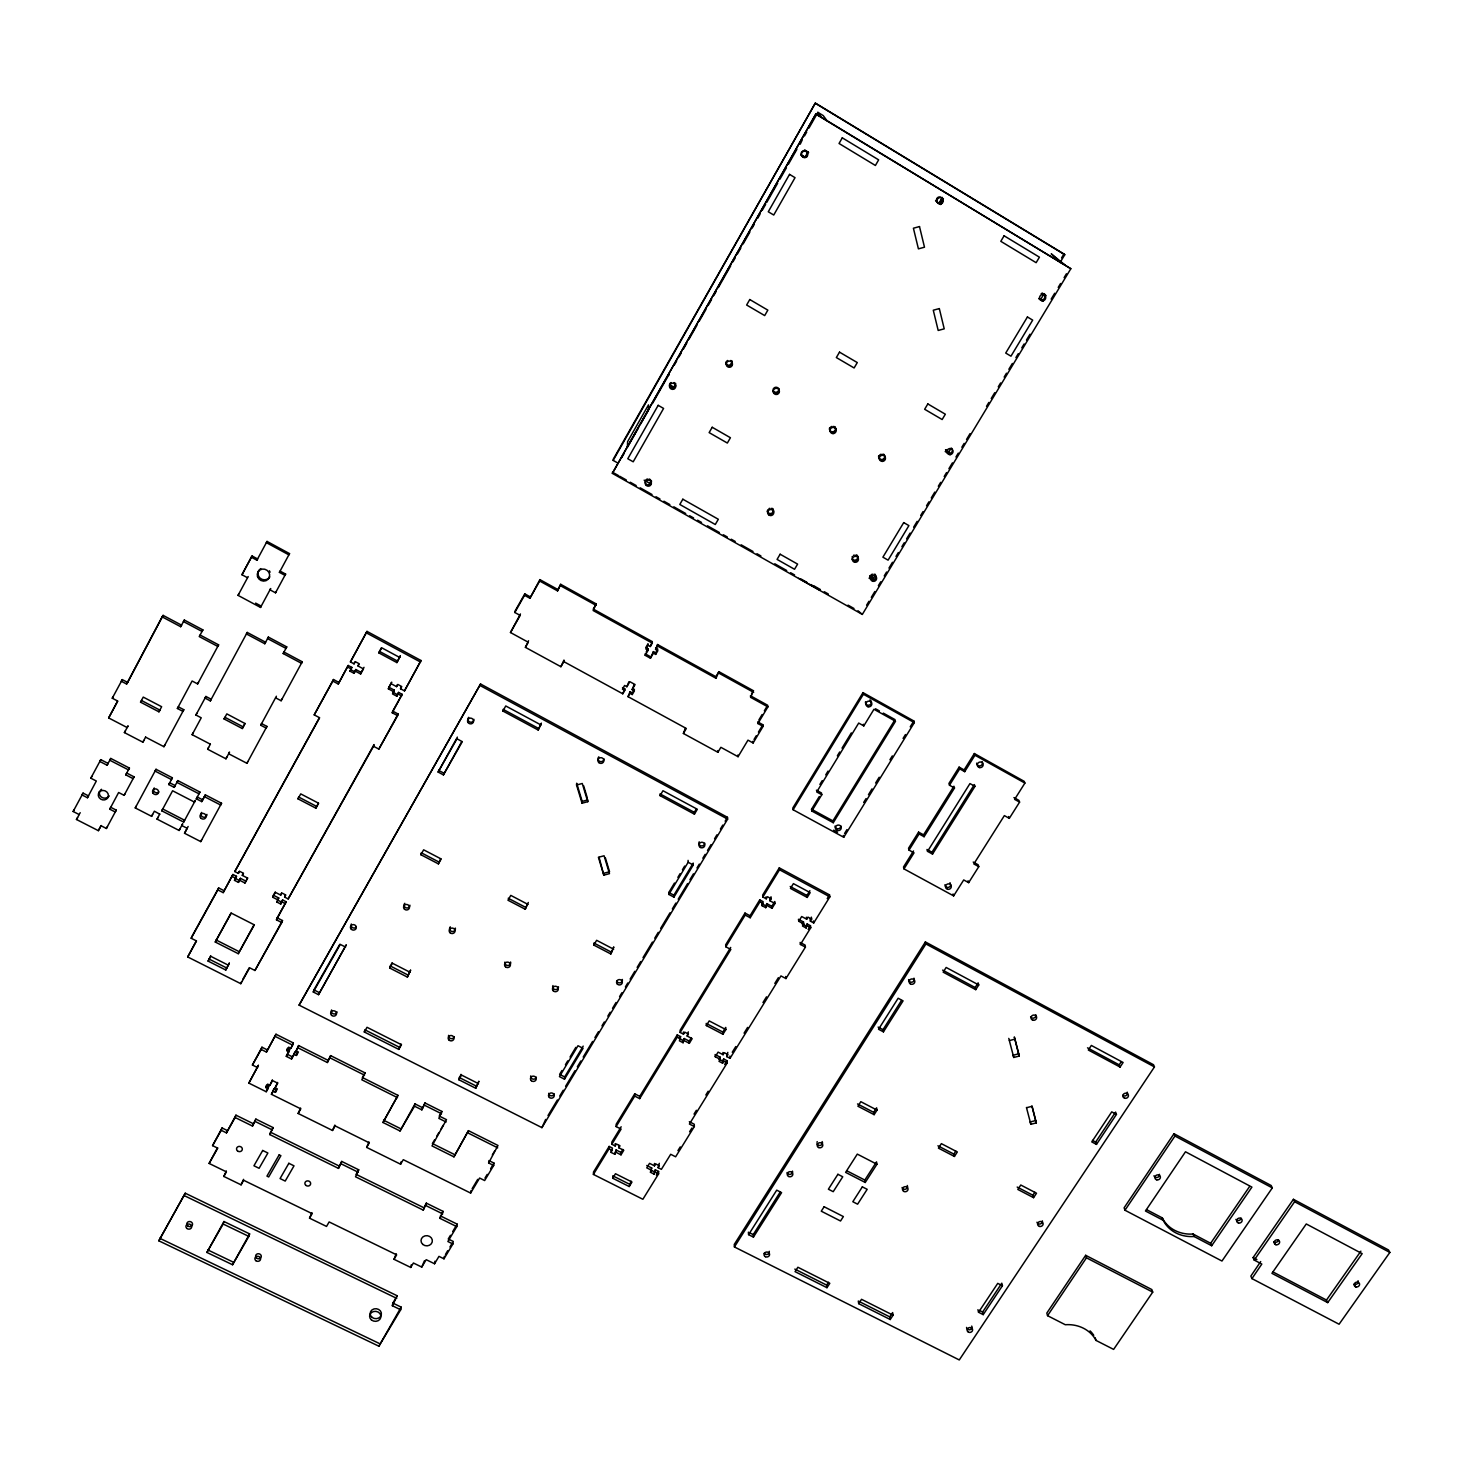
<?xml version="1.0" encoding="UTF-8"?>
<svg xmlns="http://www.w3.org/2000/svg" width="1463" height="1463" viewBox="0 0 1463 1463"><rect width="100%" height="100%" fill="white"/><g stroke="black" fill="none" stroke-linecap="round" stroke-linejoin="round"><path stroke-width="1.5" d="M616.033 1152.314L621.007 1154.837L621.062 1152.46L616.088 1149.955L614.826 1154.289L611.187 1152.442L612.448 1148.108L609.157 1146.425L593.521 1172.009L593.411 1174.423L642.879 1199.276L658.606 1173.838L658.588 1171.442L655.314 1169.778L654.107 1174.131L650.486 1172.302L651.693 1167.949L646.756 1165.462M650.432 656.686L645.183 653.796L645.183 655.333L650.432 658.24L653.394 651.62L655.662 652.882L655.68 654.418L653.394 653.156L653.394 651.62M645.183 655.333L648.127 650.249L648.146 648.731L645.86 647.469L648.036 643.757L648.036 645.274L650.304 646.518L652.279 641.617L593.265 609.065L596.209 603.926L560.676 584.304L557.549 590.887L539.682 581.03L539.902 579.622L557.75 589.461M639.733 1096.354L634.741 1093.812L634.723 1096.098L639.715 1098.64L639.733 1096.354L677.259 1034.89L680.606 1036.627L679.417 1040.833L683.093 1042.735L684.263 1038.529L689.256 1041.107L689.329 1043.302L684.318 1040.705M629.255 1184.097L612.778 1175.813L612.723 1178.227L629.2 1186.53L631.083 1181.116M632.254 694.541L632.29 692.932L630.023 691.706L629.986 693.297L632.254 694.541L634.412 690.847L632.144 689.603L634.137 684.647M621.007 1154.837L623.768 1150.302L618.812 1147.778L618.867 1145.419M614.826 1154.289L616.088 1149.955M621.153 1126.766L611.918 1141.908L611.845 1144.267L615.155 1145.95L615.228 1143.572M611.845 1144.267L621.098 1129.107L616.124 1126.583L616.179 1124.242L634.741 1093.812M763.083 726.38L757.925 723.545L757.706 721.899L762.845 724.734L763.083 726.38L753.116 742.985L747.977 740.15L738.065 756.7L720.875 747.319L717.912 752.293L683.386 733.475L686.33 728.483L628.029 696.662L630.023 691.706M528.564 640.739L525.4 647.359L560.896 666.707L563.968 660.069L563.804 661.623L622.763 693.791L624.738 690.426L622.452 689.183L624.61 685.489L626.877 686.732L628.889 681.776M611.187 1152.442L611.26 1150.064M593.411 1174.423L609.065 1148.802L609.157 1146.425M624.738 690.426L624.774 688.835L622.506 687.592M610.821 953.967L613.729 947.164L610.821 953.967L593.795 945.08L593.905 943.032L610.894 951.901M622.763 693.791L624.774 688.835M603.817 875.148L598.404 857.281L604.091 855.782L609.468 873.649L603.817 875.148L599.099 857.373M612.357 473.354L815.915 113.913L1070.825 268.717L862.329 614.423L612.357 473.354L815.915 113.913M617.167 462.655L613.18 460.406L613.253 459.254L815.348 103.05L1063.948 253.977L1064.771 254.727L1060.072 262.554M587.76 801.687L587.888 799.895L582.183 801.413L582.055 803.205L587.76 801.687L582.274 783.491L576.55 785.009L582.055 803.205M564.499 1079.2L583.06 1048.331L577.995 1045.734L559.451 1076.622L564.499 1079.2L564.663 1076.933L583.188 1046.118M650.304 646.518L652.297 643.135L593.155 610.528L596.209 603.926M576.55 785.009L576.696 783.235L582.183 801.413M541.932 1127.644L727.623 819.115L727.477 817.305L480.559 684.007L299.092 1005.136L541.932 1127.644L545.644 1119.451M528.052 904.445L510.788 895.393L507.972 900.22L525.235 909.236L528.289 902.47M493.671 1165.481L493.964 1163.085L488.953 1160.58L488.642 1162.957L493.671 1165.481L484.655 1180.55L479.626 1178.044L470.629 1193.077L403.276 1159.684L400.606 1164.219L366.646 1147.394L368.95 1141.981M525.235 909.236L527.357 904.061M488.642 1162.957L497.987 1145.474L468.453 1130.661L453.951 1156.849L432.006 1145.913L446.508 1119.67L439.247 1116.031L441.936 1111.459L424.983 1102.956L421.856 1109.85L414.541 1106.193L414.98 1103.888L422.295 1107.546M557.549 590.887L560.676 584.304M538.183 730.019L541.273 723.344L538.183 730.019L502.888 711.018L503.162 709.372L538.402 728.355M470.629 1193.077L470.976 1190.626M456.785 1226.634L457.151 1224.129L440.418 1215.899L440.034 1218.386L456.785 1226.634L447.879 1241.52L452.89 1243.989L443.984 1258.82L438.973 1256.37L434.548 1263.758L426.19 1259.68L421.765 1267.086L413.407 1263.008L410.756 1267.452L394.004 1259.296L396.235 1253.773M475.768 1088.271L478.822 1081.395L475.768 1088.271L458.797 1079.694L460.973 1074.354M453.951 1156.849L468.453 1130.661M452.89 1243.989L453.256 1241.447L448.245 1238.996L450.476 1235.284M443.984 1258.82L444.368 1256.26M434.548 1263.758L434.95 1261.216M440.034 1218.386L443.106 1211.401L426.318 1203.135L423.228 1210.102L355.527 1176.782L358.728 1169.815L341.72 1161.421L338.483 1168.388L269.795 1134.575L270.509 1132.197L339.069 1165.974M421.765 1267.086L424.398 1260.832M530.155 596.813L524.796 593.868L524.54 595.313L529.917 598.257L539.902 579.622M423.228 1210.102L426.318 1203.135M446.124 1122.011L438.845 1118.354L441.936 1111.459M410.756 1267.452L411.213 1264.892M400.697 1309.751L401.155 1307.117L392.834 1303.094L397.204 1295.779L185.252 1193.205L158.827 1240.807L378.88 1346.198L400.697 1309.751L392.358 1305.727L392.834 1303.094M392.358 1305.727L397.204 1295.779M378.88 1346.198L401.155 1307.117M525.4 647.359L528.308 642.257L510.477 632.528L520.188 615.429L514.811 612.485L515.086 611.022L524.796 593.868M421.856 1109.85L424.983 1102.956M510.477 632.528L520.444 613.948M400.606 1164.219L401.081 1161.823M327.968 1060.291L298.58 1045.551L297.903 1047.782L327.365 1062.522L330.638 1055.628L365.055 1072.891L362.367 1077.518L397.973 1095.348L382.995 1122.487L400.021 1130.972L414.98 1103.888M382.995 1122.487L397.973 1095.348M299.092 1005.136L480.559 684.007M438.79 861.945L421.307 852.801L420.85 854.703L438.388 863.865L440.656 858.708M399.253 1047.179L364.854 1029.806L364.305 1031.982L398.777 1049.392L401.045 1044.07M407.372 977.065L410.573 970.225L407.372 977.065L389.688 968.012L392.011 962.764M457.37 737.114L438.114 772.062L443.417 774.878L461.577 741.906M397.497 1097.652L361.818 1079.785L365.055 1072.891M338.483 1168.388L341.72 1161.421M394.004 1259.296L396.656 1254.852L329.138 1221.934L326.523 1226.433L309.534 1218.167L311.912 1212.662M300.555 1108.076L298.141 1113.471L332.503 1130.478L334.862 1125.084M327.365 1062.522L330.638 1055.628M318.513 994.657L346.146 945.025L318.513 994.657L313.283 992.005L313.923 989.884L339.782 944.33M401.027 687.153L400.533 688.762L404.483 690.883L421.033 660.526L366.994 631.394L350.425 661.916L354.046 663.855L355.271 661.642L359.24 663.781L358.033 665.994L363.446 668.902L360.63 673.986L355.216 671.096L355.802 669.505L361.196 672.413L360.63 673.986M248.856 1236.418L249.606 1233.894L223.967 1221.514L206.905 1252.438L232.544 1264.745L248.856 1236.418L223.162 1224.019L223.967 1221.514M232.544 1264.745L249.606 1233.894M294.868 1052.08L294.191 1054.311L296.44 1055.445L297.117 1053.214L294.868 1052.08L291.521 1058.993L286.309 1056.377L287.004 1054.146L292.198 1056.743M404.483 690.883L421.033 660.526M296.44 1055.445L298.397 1052.025L296.129 1050.891L298.58 1045.551M285.34 895.137L284.627 897.093L288.174 898.922L374.053 744.576L373.504 746.276L378.862 749.111L397.607 715.645L398.101 713.999L392.742 711.128L402.142 694.322L398.558 692.401L396.839 696.223L392.523 693.919L394.26 690.115L388.884 687.226L391.7 682.16L388.372 688.835L393.748 691.725M269.795 1134.575L273.142 1127.607L255.879 1119.104L252.496 1126.053L235.159 1117.513L235.945 1115.172L253.245 1123.694M397.607 715.645L392.23 712.774L402.142 694.322M286.309 1056.377L288.979 1051.714L286.711 1050.58L288.668 1047.161L290.918 1048.276L293.368 1042.954L275.995 1034.25L266.449 1052.062L261.219 1049.446L261.95 1047.215L267.18 1049.831M288.979 1051.714L289.656 1049.483L287.406 1048.349L286.711 1050.58M290.918 1048.276L293.368 1042.954M275.428 1092.331L276.141 1090.045L273.892 1088.929L273.179 1091.215L275.428 1092.331L277.367 1088.929L275.117 1087.814L277.568 1082.437M392.23 712.774L392.742 711.128M396.839 696.223L398.558 692.401M378.862 749.111L398.101 713.999M298.141 1113.471L300.793 1108.863L271.423 1094.306L273.892 1088.929M391.188 683.751L396.583 686.641L397.076 685.05M226.344 1170.967L223.821 1176.435L241.066 1184.829L243.553 1179.343M267.967 1088.637L268.698 1086.351L266.449 1085.235L265.717 1087.521L267.967 1088.637L266.211 1091.727L248.856 1083.114L258.384 1065.357L248.856 1083.114M265.717 1087.521L267.656 1084.12L269.905 1085.235L272.392 1079.859M266.211 1091.727L268.698 1086.351M252.496 1126.053L255.879 1119.104M388.372 688.835L388.884 687.226M396.894 662.593L400.24 655.954L396.894 662.593L378.862 652.9L381.294 647.944M266.449 1052.062L275.995 1034.25M257.634 1067.606L252.422 1065.009L261.95 1047.215M227.24 1130.515L222.047 1127.955L221.242 1130.314L226.454 1132.874L235.945 1115.172M223.821 1176.435L226.418 1171.863L209.118 1163.432L217.512 1147.705M209.118 1163.432L217.768 1148.181L212.574 1145.639L222.047 1127.955M196.298 940.892L187.703 956.948L240.792 983.685L249.661 967.811L254.946 970.481L281.774 922.568L282.487 920.556L277.184 917.85L286.163 901.775L282.633 899.964L280.75 904.043L276.854 902.049L278.738 897.971L273.435 895.246L275.227 892.028M158.827 1240.807L185.252 1193.205M281.774 922.568L276.47 919.861L286.163 901.775M280.75 904.043L282.633 899.964M316.52 806.369L298.69 797.042L297.995 798.853L315.88 808.179L318.367 803.077M276.47 919.861L277.184 917.85M254.946 970.481L282.487 920.556M276.854 902.049L278.025 899.946L272.703 897.221L275.41 892.375L280.731 895.1L281.445 893.125M278.025 899.946L278.738 897.971M358.033 665.994L358.6 664.421M240.792 983.685L241.578 981.563M272.703 897.221L273.435 895.246M338.867 682.398L333.454 679.509L332.833 681.1L338.246 683.989L348.212 665.464L351.833 667.384L350.004 671.17L353.991 673.291L355.802 669.505M354.046 663.855L354.631 662.3M350.425 661.916L366.994 631.394M350.004 671.17L351.833 667.384M231.008 913.04L215.262 942.026L238.286 953.693L254.032 924.762M338.246 683.989L348.212 665.464M225.796 970.024L229.27 963.166L225.796 970.024L208.093 961.1L210.709 955.833M224.004 890.674L218.664 887.95L217.822 889.906L223.181 892.631L232.928 874.49L236.494 876.3L234.519 880.36L238.451 882.372L239.621 880.269L244.961 883.012L247.668 878.129L242.309 875.386L243.48 873.283L239.548 871.253L238.378 873.374L234.812 871.546L319.629 717.748L314.216 714.877L333.454 679.509M244.961 883.012L247.54 877.818M238.451 882.372L240.407 878.312L245.747 881.055M242.309 875.386L243.096 873.448M238.378 873.374L239.182 871.436M223.181 892.631L232.928 874.49M234.812 871.546L319.19 718.077M187.703 956.948L196.517 940.947L191.178 938.258L192.074 936.21L218.664 887.95M302.238 661.788L301.543 663.342L283.2 653.559L283.932 652.023L302.238 661.788L281.115 700.74L275.647 697.851M281.115 700.74L281.847 699.113M266.924 726.416L266.175 728.099L260.725 725.227L261.493 723.545L266.924 726.416L246.936 763.302L228.685 753.774L229.526 752.055L225.96 758.803L207.673 749.257L208.551 747.52M246.936 763.302L247.722 761.565M221.553 803.26L220.712 805.071L204.454 796.658L205.332 794.848L221.553 803.26L200.76 841.609L184.539 833.27L187.246 828.113M200.76 841.609L201.638 839.725M286.73 646.884L285.998 648.42L267.583 638.6L268.351 637.082L286.73 646.884L283.2 653.559M242.309 728.537L244.943 723.49L226.82 713.889L224.077 718.955L242.309 728.537L245.053 723.49M225.96 758.803L226.802 757.066M202.626 799.804L197.212 797.006L196.335 798.816L201.748 801.614L205.332 794.848M184.539 833.27L188.124 826.485M183.68 822.096L184.594 820.249L162.74 808.984L161.771 810.813L183.68 822.096L195.42 800.316L194.524 802.126L172.597 790.77L161.771 810.813M199.919 792.05L199.023 793.842L176.895 782.376L177.828 780.602L199.919 792.05L196.335 798.816M158.022 817.287L157.053 819.134L179.126 830.472L180.04 828.625M247.229 632.437L246.424 633.936L264.785 643.738L265.571 642.22L247.229 632.437L210.343 700.887L205.039 698.089L205.917 696.461L211.221 699.259L210.343 700.887M224.077 718.955L224.918 717.291L243.114 726.855M248.198 576.55L238.048 595.368L260.524 607.438L270.692 588.547L270.015 589.845L275.519 592.808L276.214 591.509M285.614 574.081L284.956 575.343L279.415 572.362L280.091 571.1L285.614 574.081L275.519 592.808M174.207 787.368L175.139 785.576L169.708 782.76L168.757 784.552L174.207 787.368L177.828 780.602M143.849 740.443L142.844 742.162L124.392 732.579L128.122 725.831L127.08 727.513L108.664 717.931L117.625 701.015L112.267 698.217L122.289 679.618L127.647 682.435L163.106 615.374L181.613 625.195L180.662 626.694L162.137 616.856L126.604 684.026L121.246 681.228L122.289 679.618M117.68 701.252L108.664 717.931M80.227 812.697L79.093 814.525L73.15 811.49L83.062 793.111L88.548 795.927L87.433 797.737L81.946 794.921L83.062 793.111M87.433 797.737L96.32 781.023L90.816 778.188L100.801 759.663L108.134 763.448L107.055 765.204L99.722 761.418L100.801 759.663M101.203 825.516L98.368 830.673L76.46 819.481L79.349 814.342M107.055 765.204L110.786 758.437L129.439 768.093L125.745 774.841L133.042 778.627L134.066 776.853L126.769 773.086L125.745 774.841M140.558 702.185L143.246 697.101L161.643 706.72L158.937 711.804L140.558 702.185L141.564 700.539L159.924 710.14L158.937 711.804M180.662 626.694L184.338 620.038L202.882 629.895L199.224 636.57L217.731 646.39L218.609 644.854L200.138 635.052M156.029 769.3L155.041 771.074L171.445 779.56L172.378 777.786L156.029 769.3L135.254 807.923L151.603 816.336L152.591 814.507M142.844 742.162L145.642 737.096M98.368 830.673L101.002 825.717L106.378 828.479L107.439 826.613M109.743 809.167L110.804 807.338L116.254 810.136L115.211 811.965L109.743 809.167L118.631 792.507L124.117 795.323L125.141 793.531M106.378 828.479L116.254 810.136M124.117 795.323L134.066 776.853M260.524 607.438L261.237 606.103L255.623 603.103M289.528 553.617L288.869 554.843L266.321 542.627L267.034 541.42L289.528 553.617L279.415 572.362M247.503 577.72L241.962 574.74L251.343 557.202L252.075 555.977L257.616 558.976L256.903 560.201L251.343 557.202M252.075 555.977L241.962 574.74M177.389 708.476L178.321 706.83L183.808 709.701L182.893 711.365L177.389 708.476L192.11 681.008L197.615 683.916L198.511 682.325M256.903 560.201L267.034 541.42M145.532 737.114L163.929 746.697L183.808 709.701M197.615 683.916L218.609 644.854M210.398 744.21L192.147 734.682L193.043 732.981M192.147 734.682L201.236 717.803L195.914 715.023L205.917 696.461M151.603 816.336L154.365 811.197L159.723 814.178M168.757 784.552L172.378 777.786M157.053 819.134L159.796 813.995M207.673 749.257L210.361 744.173M264.785 643.738L268.351 637.082M195.914 715.023L196.828 713.359M179.126 830.472L182.729 823.687L181.814 825.553L187.227 828.332M201.748 801.614L204.454 796.658M260.725 725.227L276.397 696.223M268.991 578.05L269.686 576.788A6.273 5.943 29.1 0 1 260.012 578.086A6.273 5.943 29.1 0 1 260.78 568.595M191.178 938.258L217.822 889.906M314.216 714.877L332.833 681.1M236.494 876.3L235.324 878.422L239.255 880.415L240.407 878.312M234.519 880.36L235.689 878.257L232.123 876.428M135.254 807.923L136.26 806.113M353.991 673.291L355.216 671.096M361.196 672.413L364.013 667.329M215.262 942.026L231.264 913.113L254.343 924.872L238.286 953.693M208.093 961.1L210.745 956.308L228.447 965.251M297.995 798.853L300.738 793.897L318.623 803.242L315.88 808.179M378.862 652.9L381.697 647.78L399.746 657.49M394.26 690.115L393.035 692.292L397.333 694.596M396.583 686.641L397.808 684.446L401.758 686.568L400.533 688.762M280.731 895.1L281.902 892.997L285.797 894.99L284.627 897.093M163.929 746.697L164.898 744.978M242.675 979.588L249.313 967.701M288.174 898.922L373.504 746.276M252.422 1065.009L261.219 1049.446M212.574 1145.639L221.242 1130.314M514.811 612.485L524.54 595.313M226.454 1132.874L235.159 1117.513M529.917 598.257L539.682 581.03M613.18 460.406L815.348 103.05M313.283 992.005L340.294 944.403L345.561 947.091M438.114 772.062L456.986 738.815L462.308 741.65L443.417 774.878M257.909 572.088L258.64 570.826M621.738 457.626L623.933 453.768M638.49 427.799L627.389 447.349L627.609 441.661L648.493 404.885L648.475 410.207L640.703 423.886M652.498 403.459L667.988 376.21M674.37 364.982L676.619 361.014M678.869 357.063L681.136 353.095M683.386 349.127L686.769 343.165M689.018 339.197L696.9 325.316M699.149 321.348L705.916 309.443M708.165 305.493L711.548 299.531M713.798 295.563L716.065 291.594M718.315 287.626L730.714 265.809M732.963 261.84L735.212 257.872M737.462 253.922L740.845 247.96M743.113 243.992L749.861 232.087M752.128 228.137L754.378 224.168M757.761 218.206L760.01 214.238M762.26 210.27L765.643 204.326M766.74 202.406L777.676 183.149M779.87 179.291L786.436 167.751M788.52 164.057L796.878 149.354M802.254 139.881L800.224 144.179M804.485 135.949L806.716 132.017M808.966 128.086L817.89 112.358L823.267 115.614L826.888 120.569M287.882 1052.592L289.656 1049.483M269.905 1085.235L272.557 1080.59L277.751 1083.187L275.117 1087.814M670.091 385.958L673.675 388.006L675.668 383.416M801.303 155.243L804.924 157.437L808.143 151.805M271.423 1094.306L273.179 1091.215M291.521 1058.993L294.191 1054.311M296.129 1050.891L297.903 1047.782M420.85 854.703L423.648 849.82L441.186 858.982L438.388 863.865M502.888 711.018L505.759 705.971L541.072 725.008M271.387 1130.68L273.142 1127.607M241.066 1184.829L243.663 1180.275L312.149 1213.65L309.534 1218.167M206.905 1252.438L223.162 1224.019M651.474 480.888L649.462 484.381L649.462 483.174L644.141 480.157M649.462 485.277L651.474 481.766M729.616 366.299L731.902 362.33M560.896 666.707L563.804 661.623M389.688 968.012L392.431 963.257L410.115 972.31M364.305 1031.982L367.012 1027.3L401.484 1044.728L398.777 1049.392M332.503 1130.478L335.155 1125.907L369.316 1142.841L366.646 1147.394M238.048 595.368L238.798 594.069M648.036 645.274L645.86 649.005L648.127 650.249M646.171 652.114L648.146 648.731M626.877 686.732L629.822 681.685L635.088 684.556L632.144 689.603M655.68 654.418L657.856 650.688L655.57 649.426L657.545 644.525L715.901 676.711L716.029 678.283L657.545 646.043L657.545 644.525M628.029 696.662L629.986 693.297M650.432 658.24L653.394 653.156M655.57 649.426L657.545 646.043M632.29 692.932L634.448 689.256M655.662 652.882L657.838 649.151L655.57 647.908M358.728 1169.815L356.076 1174.35L423.648 1207.633M129.439 768.093L128.415 769.849L109.725 760.193L110.786 758.437M939.1 202.955L942.355 197.414L939.703 203.613L935.552 200.797M940.142 204.107L943.397 198.547M940.544 204.564L942.721 200.852M400.021 1130.972L414.541 1106.193M458.797 1079.694L461.522 1075.067L478.511 1083.662M107.896 797.573A5.139 4.7 22.8 0 0 102.959 790.441A5.139 4.7 22.8 0 0 99.137 797.628A5.139 4.7 22.8 0 0 107.896 797.573L108.975 795.762A5.139 4.682 22.9 0 1 102.209 797.554A5.139 4.682 22.9 0 1 99.85 791.081L98.753 792.873M434.584 1139.878L432.408 1143.536L454.316 1154.453M436.76 1136.202L438.918 1132.527M441.094 1128.851L443.252 1125.193M685.287 728.483L683.386 733.475M715.901 676.711L718.882 671.663L753.463 690.755L750.665 697.376L767.892 706.885L757.925 723.545M716.029 678.283L718.882 671.663M660.069 795.653L662.977 790.733L697.339 809.258L694.413 814.159L660.069 795.653L660.032 793.879L694.322 812.349L694.413 814.159M202.882 629.895L201.985 631.413L183.405 621.537L184.338 620.038M593.795 945.08L596.63 940.307L613.655 949.213M441.314 1214.4L443.106 1211.401M751.47 694.102L753.463 690.755M694.322 812.349L696.278 809.094M472.092 1188.761L477.706 1179.379M492.336 1154.91L494.604 1151.125M452.707 1231.572L457.151 1224.129M758.822 720.052L762.132 714.511M764.344 710.817L766.557 707.104M484.966 1178.117L487.216 1174.368M490.599 1168.718L493.964 1163.085M754.03 739.455L756.225 735.779M758.437 732.085L762.845 724.734M445.483 1254.413L447.696 1250.7M449.927 1247.006L452.14 1243.312M561.938 1070.514L559.634 1074.372L564.663 1076.933M565.413 1064.735L567.717 1060.876M570.04 1057.018L575.819 1047.38M673.949 897.13L673.894 895.191L693.188 863.097L693.261 864.999L673.949 897.13L668.847 894.442L668.81 892.485L674.48 883.03M677.881 877.379L680.149 873.594M682.416 869.827L684.684 866.041M668.847 894.442L688.159 862.274L688.085 860.372M1061.589 257.872L1063.948 253.977M548.003 1115.556L557.385 1099.957M559.726 1096.061L563.255 1090.209M565.596 1086.314L574.977 1070.715M577.318 1066.82L580.848 1060.968M583.188 1057.072L592.57 1041.473M594.911 1037.578L598.44 1031.726M601.951 1025.892L604.31 1021.979M607.822 1016.145L610.162 1012.231M612.522 1008.336L616.033 1002.484M619.562 996.65L621.903 992.737M625.414 986.903L627.773 982.99M630.114 979.094L634.796 971.304M637.155 967.409L640.666 961.557M643.007 957.662L652.407 942.062M654.747 938.167L658.259 932.315M660.618 928.42L669.999 912.821M672.34 908.925L675.869 903.073M678.21 899.178L687.592 883.579M689.933 879.684L693.462 873.832M696.973 867.98L699.314 864.084M702.843 858.232L705.184 854.337M707.525 850.442L711.055 844.59M714.566 838.756L716.925 834.843M720.436 829.009L722.777 825.095M725.136 821.2L727.477 817.305M870.156 577.172L873.594 579.129L875.203 574.337M946.086 450.933L949.542 452.945L948.957 451.811L951.06 448.3M866.608 605.17L868.967 601.275M871.308 597.361L874.837 591.527M878.367 585.675L880.726 581.78M884.237 575.928L886.596 572.033M888.955 568.119L892.467 562.286M895.996 556.434L898.355 552.539M901.885 546.687L904.225 542.791M906.585 538.878L910.114 533.044M913.625 527.192L917.155 521.34M920.684 515.488L923.043 511.593M926.554 505.741L928.914 501.846M931.273 497.95L934.784 492.098M938.313 486.246L940.672 482.351M944.202 476.499L946.543 472.604M948.902 468.709L952.431 462.857M955.942 457.005L958.302 453.109M961.831 447.257L964.172 443.362M966.531 439.467L970.06 433.615M986.519 406.33L988.86 402.435M991.219 398.521L994.749 392.687M998.26 386.835L1000.619 382.94M1004.148 377.088L1006.489 373.193M1008.848 369.279L1012.378 363.446M1015.907 357.594L1018.248 353.699M1021.777 347.847L1024.118 343.951M1026.477 340.038L1030.007 334.204M1051.166 299.11L1054.695 293.258M1058.224 287.406L1060.565 283.511M1064.095 277.659L1066.436 273.764M76.46 819.481L77.594 817.634M862.987 692.639L792.836 807.96L793.111 809.752L843.749 837.275L914.338 722.631L913.826 720.985L862.987 692.639L863.389 694.248L793.111 809.752M819.883 784.442L822.224 780.639M825.717 774.896L828.04 771.074M837.348 755.804L839.689 751.982M842.011 748.16L851.32 732.89M744.996 913.077L745.179 915.07L750.226 917.758L750.025 915.765L744.996 913.077L725.666 944.769L725.813 946.799L730.842 949.45L680.167 1032.439L683.495 1034.158L684.739 1032.147L688.396 1034.048L687.171 1036.06L692.164 1038.657L689.329 1043.302M616.124 1126.583L634.723 1096.098M725.813 946.799L745.179 915.07M811.837 811.032L821.804 794.72L816.72 791.958L858.708 723.069L863.81 725.904L873.96 709.281L895.521 721.277L833.27 822.718L811.837 811.032L811.526 809.24L819.262 796.567M730.695 947.421L680.112 1030.263L680.167 1032.439M750.025 915.765L759.754 899.855L763.101 901.647L762.058 905.688L765.752 907.663L766.795 903.622L771.824 906.31L772.062 908.267L767.014 905.579M810.081 919.185L810.374 921.16L813.721 922.952L829.868 896.837L829.521 894.881L779.285 867.87L762.662 895.063L762.881 897.02L766.246 898.812L767.526 896.746L771.22 898.721L769.94 900.787L774.988 903.494L772.062 908.267M639.715 1098.64L677.314 1037.084L677.259 1034.89M750.226 917.758L759.955 901.811L759.754 899.855M762.881 897.02L779.523 869.772L779.285 867.87M680.606 1036.627L679.362 1038.639L683.038 1040.54L683.093 1042.735M615.155 1145.95L616.362 1143.975L620.001 1145.822L618.812 1147.778M683.038 1040.54L684.263 1038.529M688.323 1031.872L687.171 1036.06M765.752 907.663L766.795 903.622M621.062 1152.46L622.891 1149.443M689.256 1041.107L691.139 1038.017M771.824 906.31L774.75 901.519L774.988 903.494M612.723 1178.227L615.484 1173.728L631.979 1182.031L629.2 1186.53M706.336 1025.581L709.208 1020.918L725.849 1029.586L722.978 1034.25L706.336 1025.581L706.227 1023.423L722.85 1032.073L722.978 1034.25M833.27 822.718L832.922 820.889L895.045 719.631L883.305 713.103M124.392 732.579L125.434 730.878M844.572 833.489L846.949 829.612M863.664 802.456L866.059 798.579M868.455 794.702L872.021 788.868M875.606 783.052L879.19 777.237M889.943 759.772L892.32 755.896M903.073 738.431L905.469 734.554M910.242 726.8L913.826 720.985M722.85 1032.073L725.703 1027.428L725.849 1029.586M807.229 897.422L810.173 892.631L793.403 883.634L790.459 888.425L807.229 897.422L806.936 895.484L809.88 890.693M659.301 1163.323L658.094 1167.675L661.386 1169.339L670.694 1154.289L675.632 1156.794L694.34 1126.565L689.402 1124.041L727.184 1062.924L727.038 1060.712L723.728 1058.993L722.631 1063.217L718.991 1061.315L720.217 1059.322L715.261 1056.743L718.095 1052.116L723.069 1054.695L724.313 1052.702L727.952 1054.585L726.727 1056.597L730.037 1058.316L780.949 975.931L785.942 978.564L805.418 947.11L805.125 945.08L801.797 943.324M805.418 947.11L800.426 944.458L810.776 927.707L810.465 925.713L807.137 923.939L806.168 927.981L802.492 926.024L803.772 923.958L798.761 921.288L801.687 916.533L806.698 919.203L807.978 917.136L811.654 919.111L810.374 921.16M715.261 1056.743L715.133 1054.53L720.089 1057.109L718.863 1059.102L722.503 1060.986L722.631 1063.217M798.761 921.288L798.469 919.294L803.48 921.964L802.199 924.031L805.875 925.988L806.168 927.981M650.486 1172.302L651.693 1167.949M651.693 1170.345L646.756 1167.858L649.535 1163.341L654.473 1165.846L655.68 1163.89L659.301 1165.718L658.094 1167.675M73.15 811.49L74.284 809.661M654.107 1174.131L655.314 1169.778M722.503 1060.986L723.728 1058.993M727.806 1052.372L726.727 1056.597M805.875 925.988L807.137 923.939M656.357 1175.063L658.588 1171.442M694.029 1114.093L696.388 1110.289M705.824 1095.019L708.183 1091.215M724.679 1064.515L727.038 1060.712M732.25 1052.263L735.798 1046.539M744.064 1033.152L747.611 1027.41M762.973 1002.539L766.521 996.815M774.805 983.429L778.353 977.686M808.179 929.426L810.465 925.713M827.217 898.611L829.521 894.881M677.918 1150.65L680.258 1146.882M689.585 1131.795L691.926 1128.028M90.816 778.188L91.913 776.414M923.574 834.861L953.913 786.253L954.498 788.008L924.086 836.708L923.574 834.861L918.581 832.136L908.541 848.247L909.035 850.113L914.028 852.838L903.988 868.894L953.638 895.886L963.715 879.94L968.671 882.646L978.784 866.645L978.144 864.761L973.206 862.054M964.117 769.922L974.34 753.536L974.961 755.237L964.72 771.659L964.117 769.922L959.106 767.142L948.92 783.473L949.487 785.229L954.498 788.008M909.035 850.113L919.093 833.965L918.581 832.136M949.487 785.229L959.71 768.861L959.106 767.142M913.515 850.954L903.512 866.992L903.988 868.894M927.542 851.356L969.951 783.583L974.961 786.363L932.534 854.081L927.542 851.356L927.012 849.491L931.986 852.216L932.534 854.081M931.986 852.216L974.321 784.607L974.961 786.363M974.34 753.536L1024.191 781.333L1024.905 783.089L1014.627 799.365L1019.583 802.126L1009.324 818.347L1004.368 815.604L973.828 863.938L978.784 866.645M925.384 941.934L734.261 1244.446L734.408 1246.951L959.271 1359.95L1154.453 1066.929L1153.521 1064.735L925.384 941.934L925.914 943.946L734.408 1246.951M748.581 1234.644L776.725 1190.15L781.589 1192.638L753.427 1237.095L748.581 1234.644L748.398 1232.157M753.427 1237.095L753.226 1234.607L780.126 1192.144M883.433 1031.854L903.073 1000.857L898.154 998.241L878.532 1029.257L883.433 1031.854L882.994 1029.696L901.427 1000.564M874.124 1114.66L873.704 1112.355L876.593 1107.82L877.014 1110.106L874.124 1114.66L857.921 1106.229L860.811 1101.676L877.014 1110.106M975.748 989.646L975.144 987.543L978.125 982.88L978.747 984.965L975.748 989.646L943.16 972.164L946.159 967.464L978.747 984.965M865.236 1182.47L864.834 1180.056L876.52 1161.878L876.94 1164.255L865.236 1182.47L845.614 1172.375L857.3 1154.106L876.94 1164.255M826.979 1287.696L829.795 1283.325L797.884 1267.251L795.067 1271.64L826.979 1287.696L826.65 1285.117L828.533 1282.228M126.604 684.026L127.647 682.435M954.425 1156.447L957.332 1151.966L941.367 1143.645L938.441 1148.144L954.425 1156.447L953.858 1154.088L955.796 1151.107M858.69 1303.643L861.524 1299.309L893.07 1315.182L890.236 1319.516L858.69 1303.643L858.306 1301.064L889.797 1316.901L890.236 1319.516M112.267 698.217L113.328 696.589M889.797 1316.901L892.631 1312.585L893.07 1315.182M162.137 616.856L163.106 615.374M1033.573 1197.667L1017.827 1189.456L1020.772 1185.012L1036.517 1193.223L1033.573 1197.667L1032.878 1195.234L1034.835 1192.29M1120.073 1067.057L1088.326 1050.032L1091.343 1045.442L1123.109 1062.485L1120.073 1067.057L1119.195 1064.845L1121.225 1061.809M978.528 1312.256L997.748 1283.362L1002.429 1285.758L983.209 1314.634L978.528 1312.256L977.942 1309.678M983.209 1314.634L982.606 1312.037L1001.789 1283.197L1002.429 1285.758M1096.482 1144.395L1095.659 1142.073L1115.592 1112.099L1116.452 1114.385L1096.482 1144.395L1091.764 1141.908L1111.734 1111.862L1116.452 1114.385M1085.674 1255.309L1046.813 1313.079L1047.545 1315.676L1065.283 1324.728A33.155 29.223 -14.1 0 1 1096.006 1340.419L1113.617 1349.398L1152.734 1292.122L1151.838 1289.561L1085.674 1255.309L1086.46 1257.814L1152.734 1292.122M1047.545 1315.676L1086.46 1257.814M1173.984 1133.715L1124.114 1207.798L1124.974 1210.23L1221.971 1261.033L1272.316 1187.901L1271.182 1185.524L1173.984 1133.715L1174.954 1136.038L1272.316 1187.901M1124.974 1210.23L1174.954 1136.038M1260.704 1261.563L1250.847 1276.083L1251.944 1278.607L1339.084 1324.234L1389.85 1252.438L1388.515 1249.969L1293.438 1199.313L1253.114 1257.577L1254.212 1260.082L1261.819 1264.069L1251.944 1278.607M1211.675 1245.745L1194.046 1236.491A33.777 30.12 -19.1 0 1 1163.25 1220.343L1145.456 1210.998L1185.487 1151.783L1251.907 1187.115L1211.675 1245.745L1210.651 1243.276L1249.567 1186.548M1254.212 1260.082L1294.609 1201.726L1293.438 1199.313M1327.709 1302.619L1271.932 1273.34L1306.276 1223.964L1362.163 1253.645L1327.709 1302.619L1326.484 1300.058L1360.883 1251.158M603.89 873.228L609.559 871.747L605.371 857.867M1019.29 1056.03L1018.595 1053.835L1013.091 1055.262L1013.768 1057.456L1019.29 1056.03L1014.975 1039.132L1009.452 1040.559L1008.775 1038.401M1026.624 1107.692L1032.092 1106.284L1036.334 1122.871L1030.866 1124.297L1030.153 1121.993L1035.603 1120.567L1036.334 1122.871M159.741 1238.265L379.374 1343.509M207.728 1249.877L233.312 1262.167M184.375 1195.673L396.729 1298.376M255.129 1121.444L272.429 1129.966M341.135 1163.835L358.179 1172.229M425.898 1205.603L442.722 1213.888M383.489 1120.146L400.496 1128.613M330.035 1057.877L364.506 1075.159M424.563 1105.26L441.552 1113.764M275.282 1036.444L292.691 1045.167M468.105 1133.02L497.694 1147.833M208.953 959.015L226.619 967.939M750.007 1232.98L753.226 1234.607M794.811 1269.098L826.65 1285.117M216.103 939.978L239.091 951.627M313.923 989.884L319.153 992.536M609.065 1148.802L612.394 1150.467M655.314 1172.174L658.606 1173.838M650.486 1169.906L654.107 1171.735M459.163 1077.445L476.097 1086.003M979.497 1310.464L982.606 1312.037M281.92 901.94L285.468 903.75M277.586 900.056L281.463 902.049M390.182 965.927L407.848 974.961M689.329 1121.719L694.267 1124.242L694.34 1126.565M847.223 1171.003L864.834 1180.056M677.314 1037.084L680.661 1038.821M723.874 1061.205L727.184 1062.924M857.537 1103.943L873.704 1112.355M937.911 1145.803L953.858 1154.088M1017.169 1187.06L1032.878 1195.234M508.246 898.264L525.473 907.261M1253.114 1257.577L1256.918 1259.57M1272.81 1271.859L1326.484 1300.058M1146.517 1209.608L1162.299 1217.893A33.722 30.065 -19.1 0 0 1193.058 1234.022L1210.651 1243.276M878.111 1027.099L882.994 1029.696M1092.514 1140.409L1095.659 1142.073M438.534 770.306L443.838 773.122M668.81 892.485L673.894 895.191M807.43 925.933L810.776 927.707M688.159 862.274L693.261 864.999M759.955 901.811L763.32 903.604M765.533 905.688L761.839 903.713L762.058 905.688M1294.609 1201.726L1389.85 1252.438M347.609 667.018L351.23 668.957M398.064 694.029L401.648 695.949M350.608 669.597L354.576 671.718M925.914 943.946L1154.453 1066.929M379.411 651.346L397.406 661.038M779.523 869.772L829.868 896.837M790.203 886.487L806.936 895.484M942.611 970.097L975.144 987.543M1087.503 1047.837L1119.195 1064.845M480.211 685.598L727.623 819.115M366.427 632.894L420.576 662.081M811.526 809.24L832.922 820.889M833.654 830.143L837.549 832.264M816.391 790.185L821.456 792.946L821.804 794.72M919.093 833.965L924.086 836.708M560.494 585.73L596.099 605.371M719.028 673.236L753.664 692.365M1013.914 797.591L1018.87 800.352L1019.583 802.126M959.71 768.861L964.72 771.659M974.961 755.237L1024.905 783.089M863.389 694.248L914.338 722.631M875.477 708.75L879.391 710.927M612.43 472.165L618.374 475.512M619.617 476.207L626.292 479.974M630.242 482.223L636.186 485.57M640.154 487.801L652.023 494.512M655.991 496.743L659.959 498.974M663.909 501.206L669.853 504.57M673.803 506.801L685.69 513.513M689.658 515.744L693.608 517.975M697.577 520.206L701.527 522.437M707.47 525.802L719.357 532.495M723.307 534.745L727.276 536.976M731.226 539.207L735.194 541.438M741.138 544.803L753.006 551.496M756.974 553.727L760.925 555.977M774.787 563.785L786.673 570.497M790.623 572.728L794.592 574.959M814.397 586.151L820.322 589.498M824.291 591.729L828.259 593.96M848.046 605.133L853.99 608.498M857.958 610.729L862.329 614.423M801.066 579.037L806.918 582.329M810.813 584.523L814.708 586.736M798.615 578.269L819.408 589.991M869.717 575.8L873.137 577.739M870.467 578.178L873.905 580.134M869.04 578.141L872.478 580.098M670.054 384.915L673.638 386.982M670.109 386.707L673.712 388.774M945.5 449.781L948.957 451.811M946.524 451.774L950.383 454.572L945.189 451.537M804.723 150.031L808.381 152.225M1042.058 293.021L1045.551 295.124M804.961 150.451L808.618 152.646M1042.589 293.588L1046.082 295.691M800.974 154.676L804.613 156.852M1038.785 298.452L1042.278 300.555M1039.315 299.019L1042.808 301.122M815.677 103.507L1064.771 254.727M816.263 114.407L1070.825 268.717M1064.717 264.73L1051.239 253.849L1059.468 261.548M1044.948 294.502L1044.143 293.642L1040.888 299.074L1041.693 299.915M817.89 112.358L821.401 117.241M1355.36 1286.69L1354.098 1284.148A2.761 2.414 -21.7 0 0 1358.048 1280.728M1274.255 1242.014L1275.389 1244.483M1193.058 1234.022L1194.046 1236.491M1008.647 816.537L1009.324 818.347M1162.299 1217.893L1163.25 1220.343M968.049 880.726L968.671 882.646M1014.975 1039.132L1014.298 1036.956L1018.595 1053.835M1095.22 1337.804L1096.006 1340.419M583.627 785.759L587.285 797.884M953.071 893.948L953.638 895.886M1009.324 1040.504L1013.768 1057.456M1026.441 1107.491L1030.866 1124.297M1031.909 1106.065L1035.603 1120.567M863.408 724.24L863.81 725.904M843.365 835.428L843.749 837.275M813.41 920.959L813.721 922.952M811.343 917.118L811.654 919.111M806.406 917.21L806.698 919.203M803.48 921.964L803.772 923.958M767.892 706.885L767.673 705.257L750.464 695.785L750.665 697.376M800.133 942.428L800.426 944.458M785.686 976.498L785.942 978.564M752.915 741.284L753.116 742.985M770.983 896.764L771.22 898.721M769.721 898.831L769.94 900.787M766.027 896.856L766.246 898.812M737.882 754.999L738.065 756.7M717.784 750.592L717.912 752.293M729.891 1056.085L730.037 1058.316M722.941 1052.482L723.069 1054.695M720.089 1057.109L720.217 1059.322M683.44 1031.982L683.495 1034.158M654.473 1163.451L654.473 1165.846M652.279 641.617L652.297 643.135M158.827 791.94A3.072 2.816 22 0 1 154.548 791.977A3.072 2.816 22 0 1 154.255 787.954M206.941 814.397A3.054 2.798 20.1 0 1 202.936 817.049A3.054 2.798 20.1 0 1 201.656 812.422M269.357 570.753A6.273 5.943 29.1 0 1 270.052 572.216M100.581 790.075A5.139 4.682 22.9 0 1 101.569 789.307M840.896 825.992A2.926 2.78 -11.3 0 1 837.933 828.808A2.926 2.78 -11.3 0 1 835.044 826.046M869.955 699.881A2.981 2.871 -16.1 0 1 871.107 703.575A2.981 2.871 -16.1 0 1 867.394 705.075A2.981 2.871 -16.1 0 1 865.584 701.655M982.185 761.674A2.944 2.798 -21.3 0 1 980.283 765.826A2.944 2.798 -21.3 0 1 976.662 763.137M950.749 884.676A2.908 2.725 -16.3 0 1 947.786 887.438A2.908 2.725 -16.3 0 1 944.952 884.731M949.944 882.738A2.908 2.725 -16.3 0 1 950.383 883.305M1278.497 1239.783A2.761 2.451 -20.6 0 1 1273.724 1241.63M1090.063 1330.873A33.1 29.187 -14.2 0 1 1093.757 1335.335M1159.409 1174.314A2.798 2.505 -18.6 0 1 1157.288 1177.459A2.798 2.505 -18.6 0 1 1153.996 1175.722M1241.063 1218.094A2.78 2.469 -20 0 1 1235.869 1219.429M1035.877 1014.81A2.853 2.633 -17.3 0 1 1030.61 1016.895M913.973 978.18A2.871 2.67 -13 0 1 912.144 982.13A2.871 2.67 -13 0 1 908.596 979.588M792.489 1171.113A2.816 2.56 -7 0 1 790.477 1174.295A2.816 2.56 -7 0 1 787.057 1172.54M769.282 1251.304A2.78 2.505 -6.1 0 1 764.18 1253.297M971.706 1326.081A2.743 2.432 -11.8 0 1 969.932 1329.702A2.743 2.432 -11.8 0 1 966.568 1327.416M1042.351 1220.837A2.78 2.487 -14.7 0 1 1040.284 1223.946A2.78 2.487 -14.7 0 1 1036.956 1222.227M1127.242 1092.166A2.835 2.56 -19 0 1 1122.706 1095.366M822.133 1141.579A2.816 2.579 -8.1 0 1 820.725 1145.273A2.816 2.579 -8.1 0 1 816.957 1143.609M816.957 1142.274A2.816 2.579 -8.1 0 1 817.25 1141.652M907.225 1185.469A2.798 2.542 -10.8 0 1 905.798 1189.108A2.798 2.542 -10.8 0 1 902.086 1187.481M454.316 1036.664A2.926 2.688 6.5 0 1 450.805 1038.602A2.926 2.688 6.5 0 1 448.611 1035.347M510.587 962.014A2.944 2.725 5.7 0 1 507.844 965.489A2.944 2.725 5.7 0 1 504.9 962.087M558.5 986.812A2.926 2.707 3.3 0 1 554.879 989.5A2.926 2.707 3.3 0 1 552.996 985.55M536.372 1077.189A2.889 2.652 3 0 1 532.879 1079.109A2.889 2.652 3 0 1 530.758 1075.89M704.727 843.145A2.944 2.78 -2.6 0 1 701.033 845.87A2.944 2.78 -2.6 0 1 699.223 841.81M603.963 758.785A2.981 2.853 5.4 0 1 599.885 761.455A2.981 2.853 5.4 0 1 598.842 756.81M473.939 719.339A3.017 2.871 14.6 0 1 469.861 722.027A3.017 2.871 14.6 0 1 468.727 717.327M356.112 927.268A2.963 2.743 12.3 0 1 351.321 923.994M337.075 1011.939A2.944 2.688 10.9 0 1 333.217 1013.786A2.944 2.688 10.9 0 1 331.607 1009.964M554.331 1093.922A2.871 2.633 2.1 0 1 548.68 1093.318M622.287 979.442A2.908 2.707 0.6 0 1 620.294 982.77A2.908 2.707 0.6 0 1 616.709 980.905M409.933 905.195A2.963 2.761 11 0 1 406.714 907.974A2.963 2.761 11 0 1 404.099 904.555M404.373 903.878A2.963 2.761 11 0 1 404.812 903.311M455.286 928.054A2.944 2.743 8.6 0 1 452.579 931.529A2.944 2.743 8.6 0 1 449.616 928.109M449.891 927.451A2.944 2.743 8.6 0 1 450.33 926.865M669.085 375.113A3.054 3.036 48.9 0 1 669.194 374.309M771.275 508.338A3.072 3.036 -11.7 0 1 773.36 512.306A3.072 3.036 -11.7 0 1 769.172 514.025A3.072 3.036 -11.7 0 1 767.819 509.764M768.953 508.649A3.072 3.036 -11.7 0 1 769.684 508.338M833.544 426.41A3.109 3.072 -40.4 0 1 835.227 431.146A3.109 3.072 -40.4 0 1 830.179 431.146A3.109 3.072 -40.4 0 1 831.953 426.41M882.756 454.207A3.091 3.036 -38.4 0 1 884.804 458.193A3.091 3.036 -38.4 0 1 880.598 459.949A3.091 3.036 -38.4 0 1 879.281 455.651M879.775 455.011A3.091 3.036 -38.4 0 1 881.165 454.225M855.818 555.062A3.054 2.981 -22.4 0 1 857.391 559.78A3.054 2.981 -22.4 0 1 852.344 559.469M852.069 557.202A3.054 2.981 -22.4 0 1 852.38 556.47M853.514 555.373A3.054 2.981 -22.4 0 1 854.246 555.062M1041.126 293.789A3.182 3.054 -59 0 1 1044.783 297.647A3.182 3.054 -59 0 1 1039.553 299.055M936.795 198.529A3.237 3.127 -72.4 0 1 942.099 198.31A3.237 3.127 -72.4 0 1 939.959 203.339A3.237 3.127 -72.4 0 1 936.466 199.315M802.712 150.982A3.273 3.164 -88 0 1 807.43 153.56A3.273 3.164 -88 0 1 803.169 156.888A3.273 3.164 -88 0 1 802.053 151.494M674.114 382.538A3.127 3.091 45.1 0 1 674.973 387.22A3.127 3.091 45.1 0 1 670.219 387.22A3.127 3.091 45.1 0 1 671.005 382.538M650.944 480.431A3.072 3.036 19.2 0 1 648.328 484.985A3.072 3.036 19.2 0 1 645.604 480.431M646.097 479.809A3.072 3.036 19.2 0 1 647.469 479.004M649.06 479.004A3.072 3.036 19.2 0 1 650.45 479.791M873.996 574.173A3.017 2.944 -22.9 0 1 875.971 578.031A3.017 2.944 -22.9 0 1 871.857 579.714A3.017 2.944 -22.9 0 1 870.576 575.562M871.07 574.959A3.017 2.944 -22.9 0 1 872.423 574.173M951.59 448.263A3.091 2.999 -42.7 0 1 950.09 453.347A3.091 2.999 -42.7 0 1 946.451 449.635M730.732 360.483A3.127 3.109 73.5 0 1 732.012 364.506A3.127 3.109 73.5 0 1 728.135 366.116A3.127 3.109 73.5 0 1 726.178 362.385M726.489 361.635A3.127 3.109 73.5 0 1 727.623 360.483M778.243 388.17A3.109 3.091 -57.4 0 1 777.585 393.035A3.109 3.091 -57.4 0 1 773.049 391.151M773.067 389.542A3.109 3.091 -57.4 0 1 773.872 388.17M774.512 387.677A3.109 3.091 -57.4 0 1 777.603 387.677M731.719 360.648A3.109 3.109 73.7 0 1 729.836 365.201A3.109 3.109 73.7 0 1 725.922 362.202M778.773 388.518A3.091 3.091 -58.3 0 1 773.122 390.859M884.64 455.706A3.091 3.036 -38.5 0 1 881.622 459.565A3.091 3.036 -38.5 0 1 878.696 455.743M883.853 454.335A3.091 3.036 -38.5 0 1 884.329 454.975M834.715 426.574A3.109 3.072 -40.6 0 1 833.288 431.731A3.109 3.072 -40.6 0 1 829.539 427.964M856.934 555.08A3.054 2.981 -22.4 0 1 856.587 559.561A3.054 2.981 -22.4 0 1 852.106 558.701M772.519 508.411A3.072 3.017 -11.7 0 1 771.861 513.166A3.072 3.017 -11.7 0 1 767.38 511.337M658.185 405.324L627.792 458.742L633.205 461.796L663.58 408.433L658.185 405.324M789.545 174.371L768.276 211.769L773.744 215.024L795.031 177.663L789.545 174.371M262.7 1150.467L253.94 1165.773L259.097 1168.297L267.875 1153.009L262.7 1150.467M749.769 299.531L746.642 305.017L764.692 315.587L767.837 310.138L749.769 299.531M842.286 137.833L839.049 143.484L875.404 165.484L878.641 159.851L842.286 137.833M279.177 1154.837L266.961 1176.124L268.68 1176.965L280.896 1155.679L279.177 1154.837M712.207 427.269L709.134 432.609L727.349 443.051L730.421 437.73L712.207 427.269M288.851 1163.304L280.073 1178.556L285.212 1181.08L294.008 1165.828L288.851 1163.304M682.837 499.212L679.801 504.461L715.279 524.504L718.333 519.274L682.837 499.212M839.506 352.144L836.342 357.557L854.118 367.963L857.281 362.568L839.506 352.144M780.126 554.221L777.072 559.415L794.537 569.272L797.609 564.115L780.126 554.221M1004.093 235.799L1000.802 241.322L1036.133 262.682L1039.425 257.177L1004.093 235.799M927.835 403.934L924.653 409.274L942.154 419.534L945.336 414.212L927.835 403.934M903.713 522.602L882.902 557.184L888.096 560.146L908.907 525.601L903.713 522.602M1027.428 316.977L1005.721 353.058L1010.97 356.186L1032.677 320.123L1027.428 316.977M837.915 1174.295L828.387 1189.218L833.215 1191.687L842.743 1176.782L837.915 1174.295M824.126 1206.756L821.273 1211.199L840.53 1221.002L843.383 1216.576L824.126 1206.756M862.347 1186.859L852.819 1201.726L857.611 1204.177L867.175 1189.328L862.347 1186.859M919.496 226.564L913.406 228.21L918.417 248.856L924.488 247.21L919.496 226.564M939.319 308.583L933.284 310.211L938.185 330.455L944.22 328.846L939.319 308.583M153.048 793.184A3.072 2.816 21.9 0 0 158.297 793.147A3.072 2.816 21.9 0 0 155.371 788.886A3.072 2.816 21.9 0 0 153.048 793.184M200.522 817.689A3.054 2.816 20 0 0 205.753 817.652A3.054 2.816 20 0 0 202.863 813.41A3.054 2.816 20 0 0 200.522 817.689M257.543 576.66A6.291 5.962 29 0 0 268.076 579.311A6.291 5.962 29 0 0 264.748 569.217A6.291 5.962 29 0 0 257.543 576.66M237.5 1150.906A2.908 2.615 10.8 0 0 242.273 1149.662A2.908 2.615 10.8 0 0 238.506 1146.498A2.908 2.615 10.8 0 0 237.5 1150.906M305.84 1185.341A2.889 2.579 8.4 0 0 310.595 1184.097A2.889 2.579 8.4 0 0 306.883 1180.97A2.889 2.579 8.4 0 0 305.84 1185.341M422.807 1244.428A5.687 5.102 4.4 0 0 432.225 1241.977A5.687 5.102 4.4 0 0 425.02 1235.851A5.687 5.102 4.4 0 0 422.807 1244.428M187.776 1225.921A2.889 2.56 10.6 0 0 192.494 1224.696A2.889 2.56 10.6 0 0 188.764 1221.605A2.889 2.56 10.6 0 0 187.776 1225.921M256.555 1258.089A2.871 2.542 8.6 0 0 261.255 1256.863A2.871 2.542 8.6 0 0 257.561 1253.809A2.871 2.542 8.6 0 0 256.555 1258.089M371.968 1317.303A5.651 4.992 4.9 0 0 381.294 1314.89A5.651 4.992 4.9 0 0 374.107 1308.891A5.651 4.992 4.9 0 0 371.968 1317.303M186.898 1228.445A2.889 2.56 10.6 0 0 191.635 1227.201A2.889 2.56 10.6 0 0 187.886 1224.11A2.889 2.56 10.6 0 0 186.898 1228.445M255.824 1260.649A2.871 2.542 8.5 0 0 260.524 1259.424A2.871 2.542 8.5 0 0 256.83 1256.37A2.871 2.542 8.5 0 0 255.824 1260.649M371.456 1319.955A5.651 4.992 4.9 0 0 380.801 1317.523A5.651 4.992 4.9 0 0 373.595 1311.525A5.651 4.992 4.9 0 0 371.456 1319.955M836.836 830.271A2.944 2.78 -11.3 0 0 841.262 827.82A2.944 2.78 -11.3 0 0 836.891 825.443A2.944 2.78 -11.3 0 0 836.836 830.271M868.053 706.775A2.981 2.871 -16.1 0 0 871.747 703.228A2.981 2.871 -16.1 0 0 866.791 701.966A2.981 2.871 -16.1 0 0 868.053 706.775M979.405 767.563A2.963 2.816 -21.2 0 0 983.099 764.07A2.963 2.816 -21.2 0 0 978.217 762.845A2.963 2.816 -21.2 0 0 979.405 767.563M947.603 889.285A2.908 2.725 -16.3 0 0 951.243 885.883A2.908 2.725 -16.3 0 0 946.415 884.694A2.908 2.725 -16.3 0 0 947.603 889.285M1276.029 1244.72A2.78 2.451 -20.6 0 0 1279.595 1241.612A2.78 2.451 -20.6 0 0 1275.096 1240.569A2.78 2.451 -20.6 0 0 1276.029 1244.72M1356 1286.928A2.761 2.414 -21.6 0 0 1359.548 1283.856A2.761 2.414 -21.6 0 0 1355.104 1282.832A2.761 2.414 -21.6 0 0 1356 1286.928M1156.794 1179.855A2.798 2.505 -18.6 0 0 1160.342 1176.691A2.798 2.505 -18.6 0 0 1155.77 1175.63A2.798 2.505 -18.6 0 0 1156.794 1179.855M1238.521 1223.013A2.78 2.469 -20 0 0 1242.087 1219.886A2.78 2.469 -20 0 0 1237.57 1218.825A2.78 2.469 -20 0 0 1238.521 1223.013M1033.006 1020.241A2.871 2.633 -17.3 0 0 1036.59 1016.95A2.871 2.633 -17.3 0 0 1031.89 1015.816A2.871 2.633 -17.3 0 0 1033.006 1020.241M910.48 983.977A2.871 2.67 -13 0 0 914.832 981.6A2.871 2.67 -13 0 0 910.571 979.314A2.871 2.67 -13 0 0 910.48 983.977M788.612 1176.471A2.816 2.56 -7 0 0 792.855 1174.186A2.816 2.56 -7 0 0 788.63 1172.028A2.816 2.56 -7 0 0 788.612 1176.471M765.405 1256.717A2.798 2.505 -6.1 0 0 769.593 1254.468A2.798 2.505 -6.1 0 0 765.423 1252.365A2.798 2.505 -6.1 0 0 765.405 1256.717M968.433 1332.135A2.743 2.432 -11.8 0 0 972.602 1329.922A2.743 2.432 -11.8 0 0 968.561 1327.874A2.743 2.432 -11.8 0 0 968.433 1332.135M1039.553 1226.433A2.78 2.505 -14.7 0 0 1043.064 1223.287A2.78 2.505 -14.7 0 0 1038.474 1222.245A2.78 2.505 -14.7 0 0 1039.553 1226.433M1124.791 1098.274A2.835 2.56 -19 0 0 1128.394 1095.055A2.835 2.56 -19 0 0 1123.749 1093.958A2.835 2.56 -19 0 0 1124.791 1098.274M818.549 1147.504A2.835 2.579 -8.1 0 0 822.809 1145.2A2.835 2.579 -8.1 0 0 818.603 1143.042A2.835 2.579 -8.1 0 0 818.549 1147.504M903.805 1191.412A2.798 2.542 -10.8 0 0 908.048 1189.145A2.798 2.542 -10.8 0 0 903.896 1187.005A2.798 2.542 -10.8 0 0 903.805 1191.412M531.343 1080.7A2.908 2.652 2.9 0 0 536.171 1079.456A2.908 2.652 2.9 0 0 532.532 1076.238A2.908 2.652 2.9 0 0 531.343 1080.7M553.361 990.926A2.926 2.725 3.3 0 0 558.244 989.628A2.926 2.725 3.3 0 0 554.55 986.355A2.926 2.725 3.3 0 0 553.361 990.926M505.466 966.787A2.944 2.743 5.7 0 0 510.349 965.507A2.944 2.743 5.7 0 0 506.655 962.197A2.944 2.743 5.7 0 0 505.466 966.787M449.086 1040.12A2.926 2.688 6.5 0 0 453.932 1038.858A2.926 2.688 6.5 0 0 450.238 1035.603A2.926 2.688 6.5 0 0 449.086 1040.12M700.43 847.479A2.944 2.798 -2.6 0 0 704.819 845.011A2.944 2.798 -2.6 0 0 700.393 842.633A2.944 2.798 -2.6 0 0 700.43 847.479M598.806 762.57A2.981 2.853 5.3 0 0 603.798 761.254A2.981 2.853 5.3 0 0 600.068 757.779A2.981 2.853 5.3 0 0 598.806 762.57M467.995 722.466A3.036 2.871 14.5 0 0 473.226 722.429A3.036 2.871 14.5 0 0 470.483 718.114A3.036 2.871 14.5 0 0 467.995 722.466M351.376 929.334A2.963 2.743 12.3 0 0 356.259 928.036A2.963 2.743 12.3 0 0 352.473 924.707A2.963 2.743 12.3 0 0 351.376 929.334M331.626 1015.377A2.944 2.688 10.9 0 0 336.472 1014.115A2.944 2.688 10.9 0 0 332.704 1010.842A2.944 2.688 10.9 0 0 331.626 1015.377M549.375 1097.451A2.871 2.633 2.1 0 0 554.166 1096.208A2.871 2.633 2.1 0 0 550.563 1093.044A2.871 2.633 2.1 0 0 549.375 1097.451M617.423 984.197A2.908 2.707 0.5 0 0 622.25 982.935A2.908 2.707 0.5 0 0 618.648 979.661A2.908 2.707 0.5 0 0 617.423 984.197M404.501 909.2A2.963 2.761 11 0 0 409.402 907.901A2.963 2.761 11 0 0 405.635 904.555A2.963 2.761 11 0 0 404.501 909.2M450.092 932.772A2.944 2.743 8.6 0 0 454.975 931.492A2.944 2.743 8.6 0 0 451.244 928.164A2.944 2.743 8.6 0 0 450.092 932.772M854.575 562.213A3.054 2.981 -22.3 0 0 858.36 558.537A3.054 2.981 -22.3 0 0 853.276 557.202A3.054 2.981 -22.3 0 0 854.575 562.213M882.354 461.412A3.109 3.054 -38.2 0 0 885.078 456.785A3.109 3.054 -38.2 0 0 879.738 456.822A3.109 3.054 -38.2 0 0 882.354 461.412M833.05 433.597A3.109 3.072 -40.1 0 0 835.794 428.952A3.109 3.072 -40.1 0 0 830.417 428.952A3.109 3.072 -40.1 0 0 833.05 433.597M769.172 515.177A3.072 3.036 -11.7 0 0 773.799 512.525A3.072 3.036 -11.7 0 0 769.191 509.91A3.072 3.036 -11.7 0 0 769.172 515.177M1043.32 300.738A3.182 3.072 -58.9 0 0 1044.893 295.453A3.182 3.072 -58.9 0 0 1039.663 296.861A3.182 3.072 -58.9 0 0 1043.32 300.738M941.605 203.631A3.237 3.127 -72.4 0 0 941.715 198.035A3.237 3.127 -72.4 0 0 936.942 200.815A3.237 3.127 -72.4 0 0 941.605 203.631M806.826 156.724A3.273 3.182 -88 0 0 805.436 151.238A3.273 3.182 -88 0 0 801.523 155.224A3.273 3.182 -88 0 0 806.826 156.724M669.615 387.055A3.127 3.109 44.7 0 0 674.845 388.463A3.127 3.109 44.7 0 0 673.401 383.251A3.127 3.109 44.7 0 0 669.615 387.055M645.64 484.692A3.091 3.036 19 0 0 650.98 484.692A3.091 3.036 19 0 0 648.255 480.12A3.091 3.036 19 0 0 645.64 484.692M872.789 581.286A3.036 2.944 -22.8 0 0 876.538 577.647A3.036 2.944 -22.8 0 0 871.509 576.331A3.036 2.944 -22.8 0 0 872.789 581.286M949.908 454.609A3.091 3.017 -42.6 0 0 952.669 450.037A3.091 3.017 -42.6 0 0 947.366 450.037A3.091 3.017 -42.6 0 0 949.908 454.609M726.343 363.373A3.127 3.109 73.4 0 0 730.165 367.195A3.127 3.109 73.4 0 0 731.555 361.964A3.127 3.109 73.4 0 0 726.343 363.373M777.091 394.388A3.109 3.091 -56.5 0 0 778.499 389.195A3.109 3.091 -56.5 0 0 773.305 390.584A3.109 3.091 -56.5 0 0 777.091 394.388"/></g></svg>
